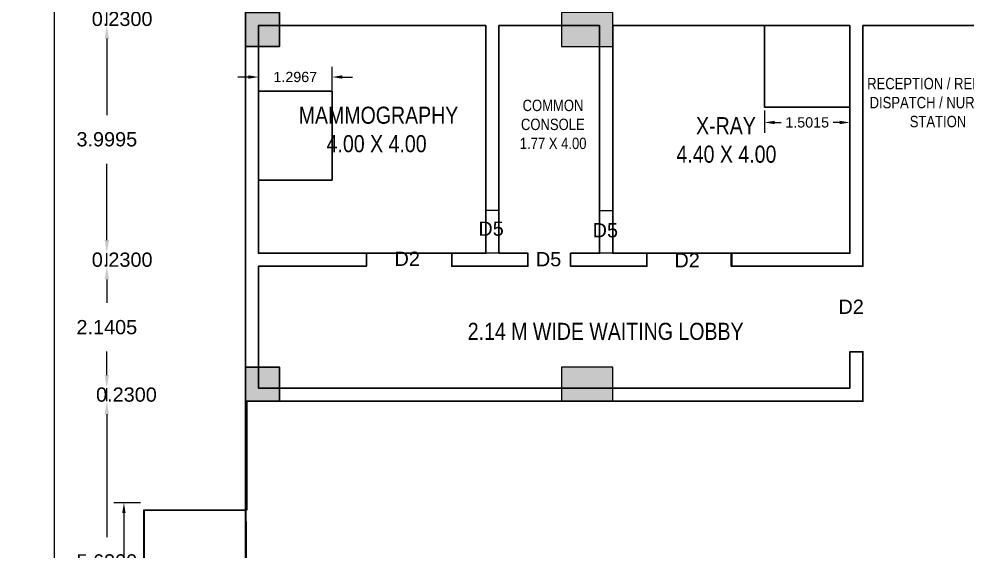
# Model space of a CAD drawing. Header units: metres. Extents: x -38 to 401, y 28 to 287.
# Drawn here: x 207.33 to 224, y 196.35 to 205.69 of the extents above; entities that cross this region are included whole.
import ezdxf

# ---------------------------------------------------------------- set-up
doc = ezdxf.new("R2010")
doc.units = ezdxf.units.M
for name, color, linetype in [('BLK_1_DA_RAMP_1', 30, 'Continuous'), ('BLK_1_FLR_0_AC_ROOM_1', 117, 'Continuous'), ('BLK_1_FLR_0_AC_ROOM_2', 117, 'Continuous'), ('BLK_1_FLR_0_ACROOM_1_LIGHT_VENTILATION_1', 117, 'Continuous'), ('BLK_1_FLR_0_ACROOM_2_LIGHT_VENTILATION_1', 117, 'Continuous'), ('BLK_1_FLR_0_BLT_UP_AREA', 1, 'Continuous'), ('BLK_1_FLR_0_CARPET_AREA', 10, 'Continuous'), ('UBEAM', 1, 'Continuous'), ('UHATCH', 8, 'Continuous')]:
    doc.layers.add(name, color=color, linetype=linetype)
doc.layers.add('UCOLUMN', color=6, linetype='Continuous', lineweight=30)
doc.styles.get("Standard").update_dxf_attribs({"font": 'arial.ttf'})
doc.dimstyles.get("Standard").update_dxf_attribs({"dimtxt": 0.18, "dimasz": 0.18, "dimexe": 0.18, "dimexo": 0.0625, "dimgap": 0.09, "dimtad": 0, "dimtih": 1, "dimtoh": 1, "dimdec": 4, "dimzin": 0, "dimdsep": 46, "dimtxsty": 'Standard', "dimcen": 0.09, "dimadec": 0, "dimazin": 0, "dimtfac": 1, "dimtdec": 4, "dimtofl": 0, "dimtmove": 0, "dimatfit": 3, "dimfxl": 0, "dimtolj": 1, "dimtzin": 0, "dimarcsym": 0})
doc.dimstyles.new('STANDARD$0', dxfattribs={"dimtxt": 7, "dimasz": 3, "dimexe": 3, "dimexo": 1, "dimgap": 1.5, "dimtad": 1, "dimdec": 1, "dimzin": 1, "dimdsep": 46, "dimlunit": 4, "dimtxsty": 'Standard', "dimblk": 'OBLIQUE', "dimcen": 0.09375, "dimdle": 1, "dimclrd": 8, "dimclre": 8, "dimclrt": 7, "dimadec": 1, "dimazin": 0, "dimtfac": 1, "dimtdec": 1, "dimtix": 1, "dimtmove": 2, "dimatfit": 3, "dimldrblk": 'ARCHTICK', "dimfxl": 0, "dimfrac": 2, "dimtolj": 1, "dimtzin": 0, "dimarcsym": 0})

# ---------------------------------------------------------------- blocks, each defined once
blk = doc.blocks.new('600X600')
at = {"layer": 'UHATCH', "linetype": 'Continuous'}
h = blk.add_hatch(color=256, dxfattribs=at)
h.dxf.hatch_style = 1
h.paths.add_polyline_path([(600, 600), (0, 600), (0, 0), (600, 0)])
at = {"layer": 'UCOLUMN', "linetype": 'Continuous'}
blk.add_lwpolyline([(0, 0), (600, 0), (600, 600), (0, 600)], close=True, dxfattribs=at)
blk = doc.blocks.new('750 x 750')
blk.add_blockref('600X600', (0, 75))
blk = doc.blocks.new('900 X 900')
at = {"linetype": 'Continuous'}
h = blk.add_hatch(color=256, dxfattribs=at)
h.dxf.hatch_style = 1
h.paths.add_polyline_path([(0, 150), (900, 150), (900, 750), (0, 750)])
blk.add_lwpolyline([(0, 150), (900, 150), (900, 750), (0, 750)], close=True, dxfattribs=at)
blk = doc.blocks.new('COLUMN LAYOUT')
at = {"layer": 'UBEAM', "color": 7, "linetype": 'Continuous'}
for name, p in [('750 x 750', (-21325, 30475)), ('900 X 900', (-15765, 30400)), ('750 x 750', (-21325, 24245)), ('900 X 900', (-15765, 24170))]:
    blk.add_blockref(name, p, dxfattribs=at)
blk = doc.blocks.new('*D589')
at = {"color": 0, "lineweight": -2}
for p, q in [((208.876, 198.75), (208.876, 196.593)), ((208.876, 193.58), (208.876, 195.737))]:
    blk.add_line(p, q, dxfattribs=at)
at = {"color": 0}
for points in [[(208.838, 198.75), (208.915, 198.75), (208.876, 198.98)], [(208.838, 193.58), (208.915, 193.58), (208.876, 193.35)]]:
    blk.add_solid(points, dxfattribs=at)
at = {"layer": 'Defpoints', "color": 0}
for p in [(208.876, 198.98), (211.336, 198.98), (211.312, 193.35)]:
    blk.add_point(p, dxfattribs=at)
at = {"color": 0, "lineweight": 25, "insert": (208.876, 196.165), "char_height": 0.25, "attachment_point": 5}
blk.add_mtext('\\A1;5.6300', dxfattribs=at)
blk = doc.blocks.new('*D590')
at = {"color": 0, "lineweight": -2}
for p, q in [((208.876, 199.44), (208.876, 199.67)), ((208.876, 198.98), (208.876, 199.21)), ((208.876, 198.75), (208.876, 198.52))]:
    blk.add_line(p, q, dxfattribs=at)
at = {"color": 0}
for points in [[(208.838, 199.44), (208.915, 199.44), (208.876, 199.21)], [(208.838, 198.75), (208.915, 198.75), (208.876, 198.98)]]:
    blk.add_solid(points, dxfattribs=at)
at = {"layer": 'Defpoints', "color": 0}
for p in [(208.876, 199.21), (211.542, 199.21), (211.336, 198.98)]:
    blk.add_point(p, dxfattribs=at)
at = {"color": 0, "lineweight": 25, "insert": (209.221, 199.095), "char_height": 0.25, "attachment_point": 5}
blk.add_mtext('\\A1;0.2300', dxfattribs=at)
blk = doc.blocks.new('*D591')
at = {"color": 0, "lineweight": -2}
for p, q in [((208.876, 201.12), (208.876, 200.708)), ((208.876, 199.44), (208.876, 199.852))]:
    blk.add_line(p, q, dxfattribs=at)
at = {"color": 0}
for points in [[(208.838, 201.12), (208.915, 201.12), (208.876, 201.35)], [(208.838, 199.44), (208.915, 199.44), (208.876, 199.21)]]:
    blk.add_solid(points, dxfattribs=at)
at = {"layer": 'Defpoints', "color": 0}
for p in [(208.876, 201.35), (211.542, 201.35), (211.542, 199.21)]:
    blk.add_point(p, dxfattribs=at)
at = {"color": 0, "lineweight": 25, "insert": (208.876, 200.28), "char_height": 0.25, "attachment_point": 5}
blk.add_mtext('\\A1;2.1405', dxfattribs=at)
blk = doc.blocks.new('*D592')
at = {"color": 0, "lineweight": -2}
for p, q in [((208.876, 201.81), (208.876, 202.04)), ((208.876, 201.35), (208.876, 201.58)), ((208.876, 201.12), (208.876, 200.89))]:
    blk.add_line(p, q, dxfattribs=at)
at = {"color": 0}
for points in [[(208.838, 201.81), (208.915, 201.81), (208.876, 201.58)], [(208.838, 201.12), (208.915, 201.12), (208.876, 201.35)]]:
    blk.add_solid(points, dxfattribs=at)
at = {"layer": 'Defpoints', "color": 0}
for p in [(208.876, 201.58), (211.542, 201.58), (211.542, 201.35)]:
    blk.add_point(p, dxfattribs=at)
at = {"color": 0, "lineweight": 25, "insert": (209.146, 201.465), "char_height": 0.25, "attachment_point": 5}
blk.add_mtext('\\A1;0.2300', dxfattribs=at)
blk = doc.blocks.new('*D593')
at = {"color": 0, "lineweight": -2}
for p, q in [((208.876, 205.35), (208.876, 204.008)), ((208.876, 201.81), (208.876, 203.152))]:
    blk.add_line(p, q, dxfattribs=at)
at = {"color": 0}
for points in [[(208.838, 205.35), (208.915, 205.35), (208.876, 205.58)], [(208.838, 201.81), (208.915, 201.81), (208.876, 201.58)]]:
    blk.add_solid(points, dxfattribs=at)
at = {"layer": 'Defpoints', "color": 0}
for p in [(208.876, 205.58), (211.542, 205.58), (211.542, 201.58)]:
    blk.add_point(p, dxfattribs=at)
at = {"color": 0, "lineweight": 25, "insert": (208.876, 203.58), "char_height": 0.25, "attachment_point": 5}
blk.add_mtext('\\A1;3.9995', dxfattribs=at)
blk = doc.blocks.new('*D594')
at = {"color": 0, "lineweight": -2}
for p, q in [((208.876, 206.04), (208.876, 206.27)), ((208.876, 205.58), (208.876, 205.81)), ((208.876, 205.35), (208.876, 205.12))]:
    blk.add_line(p, q, dxfattribs=at)
at = {"color": 0}
for points in [[(208.838, 206.04), (208.915, 206.04), (208.876, 205.81)], [(208.838, 205.35), (208.915, 205.35), (208.876, 205.58)]]:
    blk.add_solid(points, dxfattribs=at)
at = {"layer": 'Defpoints', "color": 0}
for p in [(208.876, 205.81), (211.542, 205.81), (211.542, 205.58)]:
    blk.add_point(p, dxfattribs=at)
at = {"color": 0, "lineweight": 25, "insert": (209.145, 205.695), "char_height": 0.25, "attachment_point": 5}
blk.add_mtext('\\A1;0.2300', dxfattribs=at)
blk = doc.blocks.new('*D598')
at = {"color": 0, "lineweight": -2}
for p, q in [((207.948, 215.32), (207.948, 189.303)), ((207.948, 162.43), (207.948, 188.447))]:
    blk.add_line(p, q, dxfattribs=at)
at = {"color": 0}
for points in [[(207.91, 215.32), (207.987, 215.32), (207.948, 215.55)], [(207.91, 162.43), (207.987, 162.43), (207.948, 162.2)]]:
    blk.add_solid(points, dxfattribs=at)
at = {"layer": 'Defpoints', "color": 0}
for p in [(207.948, 215.55), (211.336, 215.55), (211.312, 162.2)]:
    blk.add_point(p, dxfattribs=at)
at = {"color": 0, "lineweight": 25, "insert": (207.948, 188.875), "char_height": 0.25, "attachment_point": 5}
blk.add_mtext('\\A1;53.3500', dxfattribs=at)
blk = doc.blocks.new('*D911')
at = {"layer": 'BLK_1_DA_RAMP_1', "color": 0, "lineweight": -2}
for p, q in [((209.469, 197.196), (208.997, 197.196)), ((209.177, 197.016), (209.177, 191.863)), ((209.177, 189.245), (209.177, 191.499)), ((209.469, 189.065), (208.997, 189.065))]:
    blk.add_line(p, q, dxfattribs=at)
at = {"layer": 'BLK_1_DA_RAMP_1', "color": 0}
for points in [[(209.147, 197.016), (209.207, 197.016), (209.177, 197.196)], [(209.147, 189.245), (209.207, 189.245), (209.177, 189.065)]]:
    blk.add_solid(points, dxfattribs=at)
at = {"layer": 'Defpoints', "color": 0}
for p in [(209.532, 197.196), (209.177, 189.065), (209.532, 189.065)]:
    blk.add_point(p, dxfattribs=at)
at = {"layer": 'BLK_1_DA_RAMP_1', "color": 0, "lineweight": 30, "insert": (209.177, 191.681), "char_height": 0.18, "attachment_point": 5}
blk.add_mtext('\\A1;8.00', dxfattribs=at)
blk = doc.blocks.new('*D934')
at = {"layer": 'BLK_1_FLR_0_ACROOM_1_LIGHT_VENTILATION_1', "color": 0, "lineweight": -2}
for p, q in [((211.542, 204.444), (211.542, 204.855)), ((212.838, 204.444), (212.838, 204.855)), ((211.362, 204.675), (211.182, 204.675)), ((213.018, 204.675), (213.198, 204.675))]:
    blk.add_line(p, q, dxfattribs=at)
at = {"layer": 'BLK_1_FLR_0_ACROOM_1_LIGHT_VENTILATION_1', "color": 0}
for points in [[(211.362, 204.705), (211.362, 204.645), (211.542, 204.675)], [(213.018, 204.705), (213.018, 204.645), (212.838, 204.675)]]:
    blk.add_solid(points, dxfattribs=at)
at = {"layer": 'Defpoints', "color": 0}
for p in [(212.838, 204.675), (211.542, 204.381), (212.838, 204.381)]:
    blk.add_point(p, dxfattribs=at)
at = {"layer": 'BLK_1_FLR_0_ACROOM_1_LIGHT_VENTILATION_1', "color": 0, "lineweight": 30, "insert": (212.19, 204.675), "char_height": 0.18, "attachment_point": 5}
blk.add_mtext('\\A1;1.2967', dxfattribs=at)
blk = doc.blocks.new('*D935')
at = {"layer": 'BLK_1_FLR_0_ACROOM_2_LIGHT_VENTILATION_1', "color": 0, "lineweight": -2}
for p, q in [((220.44, 204.086), (220.44, 203.697)), ((221.942, 204.086), (221.942, 203.697)), ((220.62, 203.877), (220.735, 203.877)), ((221.762, 203.877), (221.647, 203.877))]:
    blk.add_line(p, q, dxfattribs=at)
at = {"layer": 'BLK_1_FLR_0_ACROOM_2_LIGHT_VENTILATION_1', "color": 0}
for points in [[(220.62, 203.907), (220.62, 203.847), (220.44, 203.877)], [(221.762, 203.907), (221.762, 203.847), (221.942, 203.877)]]:
    blk.add_solid(points, dxfattribs=at)
at = {"layer": 'Defpoints', "color": 0}
for p in [(220.44, 204.148), (221.942, 204.148), (220.44, 203.877)]:
    blk.add_point(p, dxfattribs=at)
at = {"layer": 'BLK_1_FLR_0_ACROOM_2_LIGHT_VENTILATION_1', "color": 0, "lineweight": 30, "insert": (221.191, 203.877), "char_height": 0.18, "attachment_point": 5}
blk.add_mtext('\\A1;1.5015', dxfattribs=at)

msp = doc.modelspace()

# ---------------------------------------------------------------- linework, layer by layer
at = {"color": 7, "lineweight": 25}
for p, q in [((211.54182, 201.58029), (211.54182, 205.57979)), ((211.54182, 205.57979), (215.54182, 205.57979)), ((215.54182, 205.57979), (215.54182, 202.33029)), ((215.77182, 202.33029), (215.77182, 205.57979)), ((215.77182, 205.57979), (217.54182, 205.57979)), ((217.54182, 205.57979), (217.54182, 202.33029)), ((217.77182, 205.57979), (221.94182, 205.57979)), ((217.77182, 202.33029), (217.77182, 205.57979)), ((221.94182, 205.57979), (221.94182, 201.5803)), ((224.45257, 205.57979), (222.17182, 205.57979)), ((215.77182, 202.33029), (215.54182, 202.33029)), ((217.54182, 202.33029), (217.77182, 202.33029)), ((213.44182, 201.58029), (211.54182, 201.58029)), ((213.44182, 201.58029), (213.44182, 201.35029)), ((214.94182, 201.58029), (214.94182, 201.35029)), ((216.28182, 201.58029), (214.94182, 201.58029)), ((216.28182, 201.58029), (216.28182, 201.35029)), ((218.37182, 201.58029), (217.03182, 201.58029)), ((217.03182, 201.58029), (217.03182, 201.35029)), ((218.37182, 201.35029), (218.37182, 201.58029)), ((221.94182, 201.5803), (219.87182, 201.58029)), ((219.87182, 201.35029), (219.87182, 201.58029)), ((211.54182, 199.20979), (211.54182, 201.35029)), ((211.54182, 201.35029), (213.44182, 201.35029)), ((214.94182, 201.35029), (216.28182, 201.35029)), ((217.03182, 201.35029), (218.37182, 201.35029)), ((219.87182, 201.35029), (222.17182, 201.35029)), ((221.94182, 199.85029), (222.17182, 199.85029)), ((221.94182, 199.85029), (221.94182, 199.20979)), ((221.94182, 199.20979), (211.54182, 199.20979)), ((211.31182, 198.97979), (211.31182, 197.06487)), ((211.33582, 198.97979), (211.33582, 197.06487)), ((209.52382, 197.06487), (209.52382, 189.86487)), ((211.33582, 197.06487), (211.31182, 197.06487))]:
    msp.add_line(p, q, dxfattribs=at)
at = {"lineweight": 25}
msp.add_line((211.32382, 197.06487), (209.52382, 197.06487), dxfattribs=at)
at = {"color": 7, "lineweight": 25}
for points in [[(211.31182, 205.80979), (211.31182, 198.97979), (222.17182, 198.97979), (222.17182, 199.85029)], [(222.17182, 201.35029), (222.17182, 205.57979)]]:
    msp.add_lwpolyline(points, dxfattribs=at)
at = {"layer": 'BLK_1_DA_RAMP_1', "color": 1, "lineweight": 30}
msp.add_lwpolyline([(209.53182, 189.06487), (209.53182, 197.06487), (211.31182, 197.06487), (211.31182, 189.06487)], close=True, dxfattribs=at)
at = {"layer": 'BLK_1_FLR_0_AC_ROOM_1', "color": 2, "lineweight": 30}
msp.add_lwpolyline([(211.54182, 201.58029), (215.54182, 201.58029), (215.54182, 205.57979), (211.54182, 205.57979)], close=True, dxfattribs=at)
at = {"layer": 'BLK_1_FLR_0_AC_ROOM_2', "color": 2, "lineweight": 30}
msp.add_lwpolyline([(221.94182, 201.5803), (217.77182, 201.5803), (217.77182, 205.57979), (221.94182, 205.57979)], close=True, dxfattribs=at)
at = {"layer": 'BLK_1_FLR_0_ACROOM_1_LIGHT_VENTILATION_1', "color": 2, "lineweight": 30}
msp.add_lwpolyline([(211.54182, 204.42799), (212.83849, 204.42799), (212.83849, 202.86601), (211.54182, 202.86601)], close=True, dxfattribs=at)
at = {"layer": 'BLK_1_FLR_0_ACROOM_2_LIGHT_VENTILATION_1', "color": 2, "lineweight": 30}
msp.add_lwpolyline([(220.44032, 205.57979), (221.94182, 205.57979), (221.94182, 204.14823), (220.44032, 204.14823)], close=True, dxfattribs=at)
at = {"layer": 'BLK_1_FLR_0_BLT_UP_AREA', "color": 12, "lineweight": 30}
msp.add_lwpolyline([(211.31182, 162.19968), (211.31182, 215.54979), (234.36182, 215.54979), (234.36182, 205.57979), (232.86182, 205.57979), (232.86182, 162.19968)], close=True, dxfattribs=at)
at = {"layer": 'BLK_1_FLR_0_CARPET_AREA', "color": 15, "linetype": 'Continuous', "lineweight": 30}
msp.add_lwpolyline([(211.33598, 193.35091), (211.31182, 198.97979), (222.17182, 198.97979), (222.17182, 199.85029), (221.94182, 199.85029), (221.94182, 199.20979), (211.54182, 199.20979), (211.54182, 201.35029), (213.44182, 201.35029), (213.44182, 201.58029), (211.54182, 201.58029), (211.54182, 205.20979), (211.91182, 205.20979), (211.91182, 205.57979), (215.54182, 205.57979), (215.54182, 202.33029), (215.54182, 201.58029), (214.94182, 201.58029), (214.94182, 201.35029), (216.28182, 201.35029), (216.28182, 201.58029), (215.77182, 201.58029), (215.77182, 205.57979), (217.54182, 205.57979), (217.54183, 201.58029), (217.03182, 201.58029), (217.03182, 201.35029), (218.37182, 201.35029), (218.37182, 201.5803), (217.77182, 201.5803), (217.77182, 205.57979), (221.94182, 205.57979), (221.94182, 201.5803), (219.85682, 201.5803), (219.85682, 201.35029), (222.17182, 201.35029), (222.17182, 205.57979), (226.40182, 205.57979)], dxfattribs=at)

# ---------------------------------------------------------------- block references
at = {"color": 7, "lineweight": 25, "xscale": 0.001, "yscale": 0.001, "zscale": 0.001}
msp.add_blockref('COLUMN LAYOUT', (232.63682, 174.65979), dxfattribs=at)
msp.add_blockref('COLUMN LAYOUT', (232.63682, 174.65979), dxfattribs=at)

# ---------------------------------------------------------------- texts
at = {"color": 7, "lineweight": 25}
for s, insert, char_height, width, attachment_point in [('{\\fArial Narrow|b0|i0|c0|p34;\\W2.03944; \\W1;RECEPTION / REPORT \\P{\\W2.713961; }DISPATCH / NURSING \\P\\W6.89338;  \\W1;STATION}', (222.11641, 204.6599), 0.2, 2.7201691, 1), ('{\\fArial Narrow|b0|i0|c0|p34;\\W6.51875; \\W1;COMMON \\P{\\W6.062646; }CONSOLE\\P{\\W5.755366; }1.77 X 4.00}', (215.77182, 204.277), 0.2, 1.8696469, 1), ('{\\fArial Narrow|b0|i0|c0|p34;MAMMOGRAPHY\\P{\\W5.141926; }4.00 X 4.00}', (212.24994, 203.34999), 0.3, 2.7201691, 7), ('{\\fArial Narrow|b0|i0|c0|p34;\\W8.76077; \\W1;X-RAY\\P{\\W5.141926; }4.40 X 4.00}', (218.40048, 203.97018), 0.3, 2.7201691, 1), ('{\\fArial Narrow|b0|i0|c0|p34;\\W3.54654; \\W1;2.14 M WIDE WAITING LOBBY}', (214.88337, 200.35765), 0.3, 5.5165359, 1)]:
    msp.add_mtext(s, dxfattribs=dict(at, insert=insert, char_height=char_height, width=width, attachment_point=attachment_point))
at = {"color": 7, "lineweight": 25, "char_height": 0.25, "attachment_point": 1}
for s, insert in [('D5', (215.40908, 202.13633)), ('D5', (217.41833, 202.10849)), ('D2', (213.93477, 201.60768)), ('D5', (216.42033, 201.60049)), ('D2', (218.85677, 201.58168)), ('D2', (221.74077, 200.76468))]:
    msp.add_mtext_dynamic_manual_height_columns(s, width=331.5310086, gutter_width=1000, heights=[0], dxfattribs=dict(at, insert=insert))

# ---------------------------------------------------------------- dimensions: what is measured, and where the dimension line sits
at = {"lineweight": 25}
for base, p1, p2, override, picture, middle in [((207.94844, 215.54979), (211.31182, 162.19979), (211.33582, 215.54979), {"dimscale": 1, "dimtxt": 0.25, "dimasz": 0.23, "dimgap": 0.3, "dimpost": '\\X', "dimse1": 1, "dimse2": 1, "dimfxl": 25.4}, '*D598', (207.94844, 188.87479)), ((208.87642, 205.57979), (211.54182, 201.58029), (211.54182, 205.57979), {"dimscale": 1, "dimtxt": 0.25, "dimasz": 0.23, "dimgap": 0.3, "dimpost": '\\X', "dimse1": 1, "dimse2": 1, "dimtmove": 1, "dimfxl": 25.4}, '*D593', (208.87642, 203.58004)), ((208.87642, 201.35029), (211.54182, 199.20979), (211.54182, 201.35029), {"dimscale": 1, "dimtxt": 0.25, "dimasz": 0.23, "dimgap": 0.3, "dimpost": '\\X', "dimse1": 1, "dimse2": 1, "dimtmove": 1, "dimfxl": 25.4}, '*D591', (208.87642, 200.28004)), ((208.87642, 198.97979), (211.31182, 193.34979), (211.33582, 198.97979), {"dimscale": 1, "dimtxt": 0.25, "dimasz": 0.23, "dimgap": 0.3, "dimpost": '\\X', "dimse1": 1, "dimse2": 1, "dimtmove": 1, "dimfxl": 25.4}, '*D589', (208.87642, 196.16479))]:
    dim = msp.add_linear_dim(base=base, p1=p1, p2=p2, angle=90, dimstyle='Standard', override=override, dxfattribs=at)
    dim.commit()
    dim.dimension.update_dxf_attribs({"geometry": picture, "text_midpoint": middle})
for base, p1, p2, picture, middle in [((208.87642, 205.80979), (211.54182, 205.57979), (211.54182, 205.80979), '*D594', (209.14532, 205.69479)), ((208.87642, 201.58029), (211.54182, 201.35029), (211.54182, 201.58029), '*D592', (209.14572, 201.46529)), ((208.87642, 199.20979), (211.33582, 198.97979), (211.54182, 199.20979), '*D590', (209.22061, 199.09479))]:
    dim = msp.add_linear_dim(base=base, p1=p1, p2=p2, angle=90, dimstyle='Standard', override={"dimscale": 1, "dimtxt": 0.25, "dimasz": 0.23, "dimgap": 0.3, "dimpost": '\\X', "dimse1": 1, "dimse2": 1, "dimtmove": 1, "dimfxl": 25.4}, dxfattribs=at)
    dim.commit()
    dim.dimension.update_dxf_attribs({"geometry": picture, "text_midpoint": middle, "dimtype": 128})
at = {"layer": 'BLK_1_DA_RAMP_1', "color": 1, "lineweight": 30}
dim = msp.add_linear_dim(base=(209.17721, 189.06487), p1=(209.53182, 197.19606), p2=(209.53182, 189.06487), angle=90, text='8.00', dimstyle='Standard', dxfattribs=at)
dim.commit()
dim.dimension.update_dxf_attribs({"geometry": '*D911', "text_midpoint": (209.17721, 191.68121), "dimtype": 160})
at = {"layer": 'BLK_1_FLR_0_ACROOM_1_LIGHT_VENTILATION_1', "color": 232, "lineweight": 30}
dim = msp.add_linear_dim(base=(212.83849, 204.6753), p1=(211.54182, 204.38136), p2=(212.83849, 204.38136), dimstyle='Standard', dxfattribs=at)
dim.commit()
dim.dimension.update_dxf_attribs({"geometry": '*D934', "text_midpoint": (212.19015, 204.6753)})
at = {"layer": 'BLK_1_FLR_0_ACROOM_2_LIGHT_VENTILATION_1', "color": 232, "lineweight": 30}
dim = msp.add_linear_dim(base=(220.44032, 203.87678), p1=(221.94182, 204.14823), p2=(220.44032, 204.14823), dimstyle='STANDARD$0', override={"dimtxt": 0.18, "dimasz": 0.18, "dimexe": 0.18, "dimexo": 0.0625, "dimgap": 0.09, "dimtad": 0, "dimtih": 1, "dimtoh": 1, "dimdec": 4, "dimzin": 0, "dimlunit": 2, "dimpost": '', "dimcen": 0.09, "dimdle": 0, "dimclrd": 0, "dimclre": 0, "dimclrt": 0, "dimadec": 0, "dimtdec": 4, "dimtix": 0, "dimtofl": 0, "dimtmove": 0, "dimfrac": 0}, dxfattribs=at)
dim.commit()
dim.dimension.update_dxf_attribs({"geometry": '*D935', "text_midpoint": (221.19107, 203.87678)})

doc.saveas('drawing.dxf')
